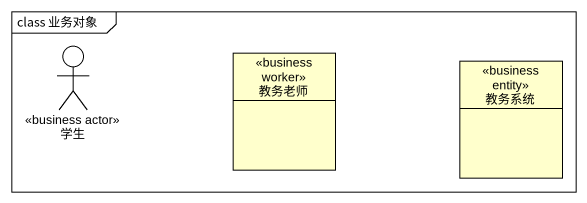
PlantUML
@startuml
mainframe class 业务对象
allowmixing
hide circle
hide empty members
actor 学生 <<business actor>>
class 教务老师 <<business worker>>
class 教务系统 <<business entity>>
@enduml
